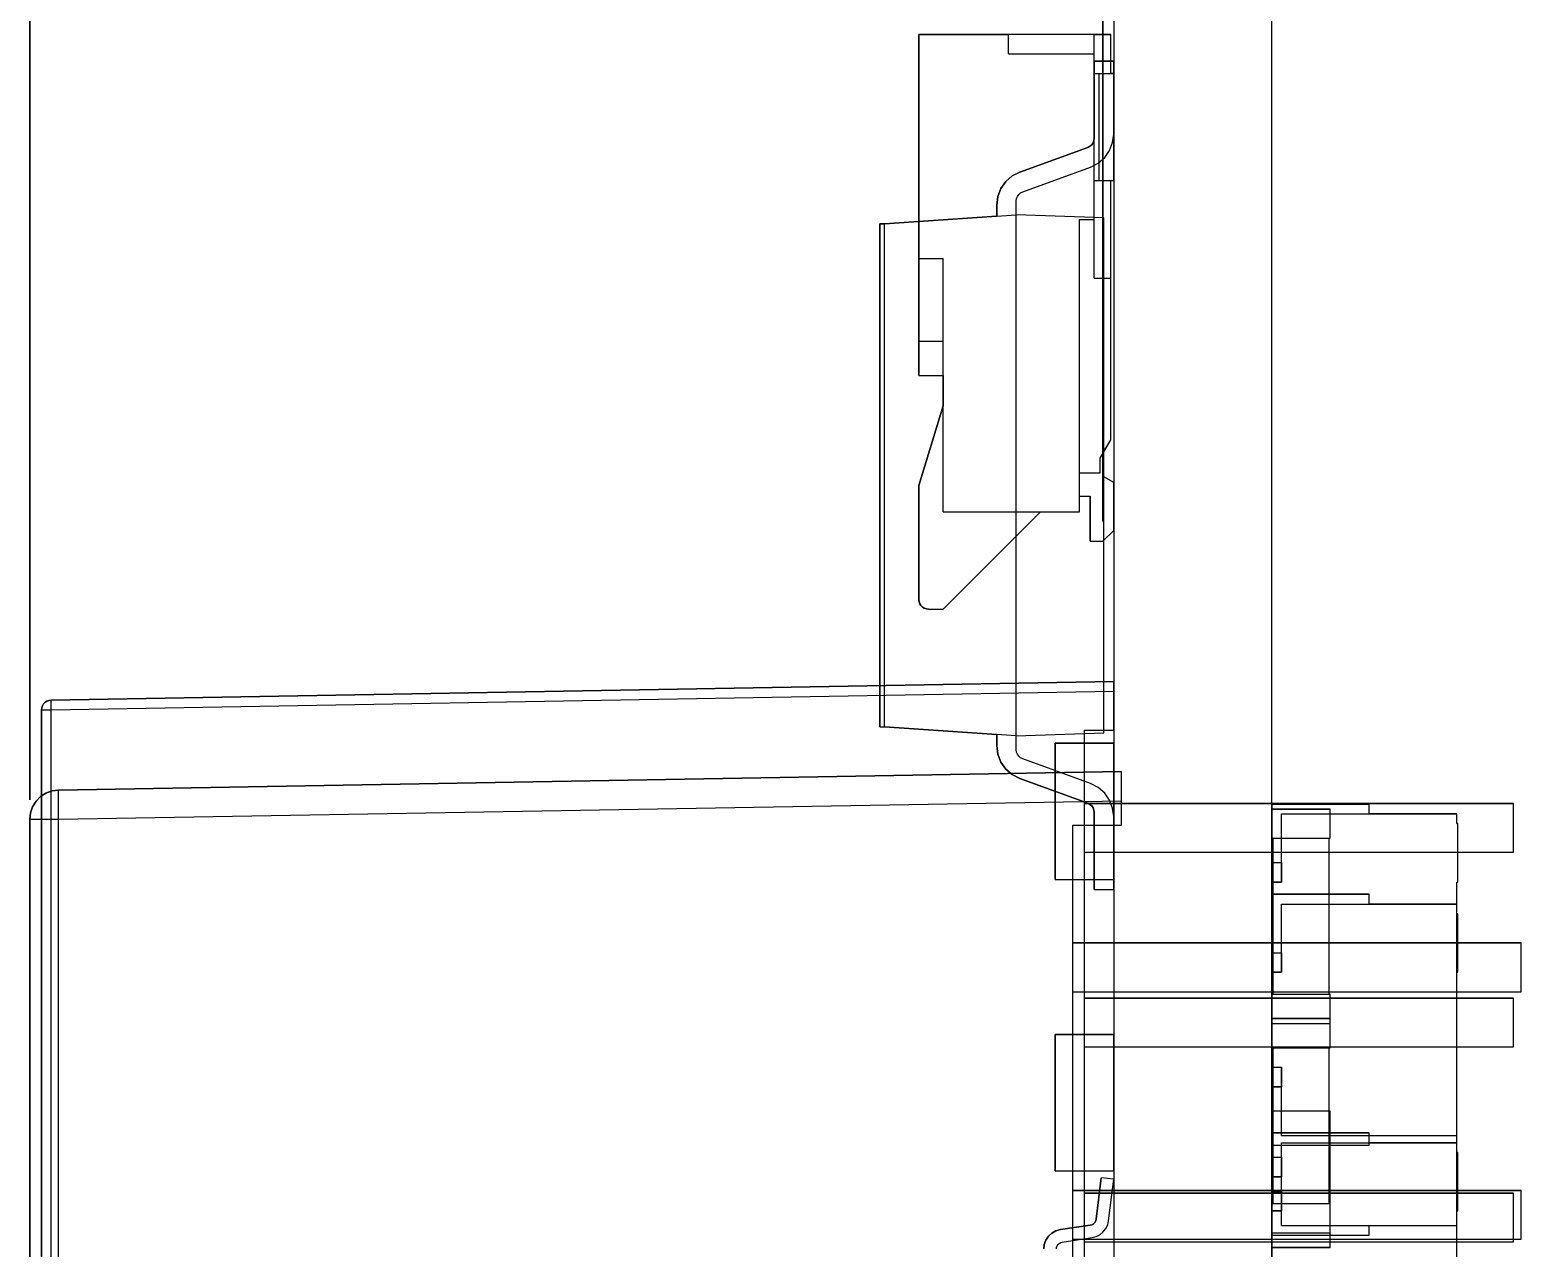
# Model space of a CAD drawing. Header units: inches. Extents: x 5 to 415, y -593 to 71.
# Drawn here: x 103.84 to 134.44, y -74.47 to -49.46 of the extents above; entities that cross this region are included whole.
import ezdxf

# ---------------------------------------------------------------- set-up
doc = ezdxf.new("R2010")
doc.units = ezdxf.units.IN
doc.header["$MEASUREMENT"] = 0

msp = doc.modelspace()

# ---------------------------------------------------------------- linework, layer by layer
at = {"color": 18, "true_color": 0x000000}
for p, q in [((103.844, -65.269), (103.844, -45.61)), ((103.844, -45.61), (103.844, -65.269)), ((125.864, -59.559), (125.864, -45.61)), ((125.864, -45.61), (125.864, -59.559)), ((126.084, -47.909), (126.084, -137.909)), ((129.326, -137.909), (129.326, -47.909)), ((123.924, -49.559), (122.084, -49.559)), ((122.084, -49.559), (122.084, -54.159)), ((122.084, -49.559), (123.924, -49.559)), ((122.084, -54.159), (122.084, -49.559)), ((125.684, -49.559), (123.924, -49.559)), ((123.924, -49.959), (123.924, -49.559)), ((125.684, -49.559), (123.924, -49.559)), ((126.024, -49.559), (125.684, -49.559)), ((125.684, -49.559), (126.024, -49.559)), ((125.684, -49.959), (125.684, -49.559)), ((126.024, -50.359), (126.024, -49.559)), ((126.024, -50.359), (126.024, -49.559)), ((123.924, -49.959), (125.684, -49.959)), ((125.684, -53.359), (125.684, -49.959)), ((125.684, -53.359), (125.684, -49.959)), ((126.084, -50.109), (125.684, -50.109)), ((125.684, -50.109), (125.684, -51.689)), ((125.684, -51.689), (125.684, -50.109)), ((125.684, -50.109), (126.084, -50.109)), ((126.084, -51.605), (126.084, -50.109)), ((126.084, -51.605), (126.084, -50.109)), ((125.684, -50.359), (125.784, -50.359)), ((125.784, -52.559), (125.784, -50.359)), ((125.784, -50.359), (126.084, -50.359)), ((126.084, -50.359), (126.024, -50.359)), ((126.084, -52.559), (126.084, -50.359)), ((126.084, -52.559), (126.084, -50.359)), ((125.684, -51.689), (125.678, -51.737)), ((125.678, -51.737), (125.684, -51.689)), ((126.062, -51.779), (126.084, -51.605)), ((126.062, -51.779), (126.084, -51.605)), ((125.552, -51.877), (124.158, -52.385)), ((124.158, -52.385), (125.552, -51.877)), ((125.596, -51.855), (125.552, -51.877)), ((125.552, -51.877), (125.596, -51.855)), ((125.632, -51.823), (125.596, -51.855)), ((125.596, -51.855), (125.632, -51.823)), ((125.66, -51.783), (125.632, -51.823)), ((125.632, -51.823), (125.66, -51.783)), ((125.678, -51.737), (125.66, -51.783)), ((125.66, -51.783), (125.678, -51.737)), ((125.9, -52.087), (126, -51.943)), ((125.9, -52.087), (126, -51.943)), ((126, -51.943), (126.062, -51.779)), ((126, -51.943), (126.062, -51.779)), ((124.216, -52.789), (125.61, -52.281)), ((124.216, -52.789), (125.61, -52.281)), ((125.61, -52.281), (125.766, -52.201)), ((125.61, -52.281), (125.766, -52.201)), ((125.766, -52.201), (125.9, -52.087)), ((125.766, -52.201), (125.9, -52.087)), ((123.868, -52.579), (123.768, -52.723)), ((123.768, -52.723), (123.868, -52.579)), ((124.002, -52.465), (123.868, -52.579)), ((123.868, -52.579), (124.002, -52.465)), ((124.158, -52.385), (124.002, -52.465)), ((124.002, -52.465), (124.158, -52.385)), ((125.684, -52.559), (125.784, -52.559)), ((125.784, -52.559), (126.084, -52.559)), ((126.024, -54.559), (126.024, -52.559)), ((126.024, -52.559), (126.084, -52.559)), ((126.024, -54.559), (126.024, -52.559)), ((123.706, -52.887), (123.684, -53.061)), ((123.684, -53.061), (123.706, -52.887)), ((123.768, -52.723), (123.706, -52.887)), ((123.706, -52.887), (123.768, -52.723)), ((124.084, -52.977), (124.09, -52.929)), ((124.084, -52.977), (124.09, -52.929)), ((124.09, -52.929), (124.108, -52.883)), ((124.09, -52.929), (124.108, -52.883)), ((124.108, -52.883), (124.136, -52.843)), ((124.108, -52.883), (124.136, -52.843)), ((124.136, -52.843), (124.172, -52.811)), ((124.136, -52.843), (124.172, -52.811)), ((124.172, -52.811), (124.216, -52.789)), ((124.172, -52.811), (124.216, -52.789)), ((123.684, -53.061), (123.684, -53.287)), ((123.684, -53.287), (123.684, -53.061)), ((124.084, -53.259), (124.084, -52.977)), ((124.084, -53.259), (124.084, -52.977)), ((121.384, -53.447), (121.284, -53.447)), ((121.284, -53.447), (121.284, -63.771)), ((121.284, -63.771), (121.284, -53.447)), ((121.284, -53.447), (121.384, -53.447)), ((121.384, -53.447), (124.084, -53.259)), ((123.684, -53.287), (121.384, -53.447)), ((121.384, -63.771), (121.384, -53.447)), ((125.884, -53.321), (124.084, -53.259)), ((124.084, -63.959), (124.084, -53.259)), ((125.884, -53.321), (124.084, -53.259)), ((125.384, -59.359), (125.384, -53.359)), ((125.384, -53.359), (125.684, -53.359)), ((125.684, -54.559), (125.684, -53.359)), ((125.884, -63.897), (125.884, -53.321)), ((125.884, -63.897), (125.884, -53.321)), ((122.084, -54.159), (122.084, -55.859)), ((122.084, -54.159), (122.584, -54.159)), ((122.084, -55.859), (122.084, -54.159)), ((122.584, -59.359), (122.584, -54.159)), ((125.684, -54.559), (126.024, -54.559)), ((126.024, -57.879), (126.024, -54.559)), ((126.024, -57.879), (126.024, -54.559)), ((122.084, -55.859), (122.084, -56.559)), ((122.084, -56.559), (122.084, -55.859)), ((122.584, -55.859), (122.084, -55.859)), ((122.084, -56.559), (122.584, -56.559)), ((122.084, -56.559), (122.584, -56.559)), ((122.584, -56.559), (122.584, -57.183)), ((122.584, -57.183), (122.084, -58.819)), ((122.084, -58.819), (122.584, -57.183)), ((125.804, -58.259), (126.024, -57.879)), ((125.884, -58.121), (126.024, -57.879)), ((125.884, -58.643), (125.884, -58.121)), ((125.884, -58.643), (125.884, -58.121)), ((125.804, -58.559), (125.804, -58.259)), ((125.384, -58.559), (125.804, -58.559)), ((126.084, -58.759), (125.884, -58.643)), ((126.084, -58.759), (125.884, -58.643)), ((122.084, -58.819), (122.084, -61.159)), ((122.084, -61.159), (122.084, -58.819)), ((125.384, -59.359), (125.384, -59.039)), ((125.384, -59.039), (125.604, -59.039)), ((125.384, -59.039), (125.604, -59.039)), ((125.604, -59.039), (125.604, -59.959)), ((125.604, -59.959), (125.604, -59.039)), ((126.084, -59.739), (126.084, -58.759)), ((126.084, -59.739), (126.084, -58.759)), ((122.584, -61.359), (124.584, -59.359)), ((122.584, -59.359), (125.384, -59.359)), ((122.584, -61.359), (124.584, -59.359)), ((124.584, -59.359), (125.384, -59.359)), ((125.604, -59.959), (125.864, -59.959)), ((125.604, -59.959), (125.864, -59.959)), ((125.864, -59.959), (126.084, -59.739)), ((125.864, -59.959), (126.084, -59.739)), ((122.084, -61.159), (122.09, -61.203)), ((122.09, -61.203), (122.084, -61.159)), ((122.09, -61.203), (122.104, -61.245)), ((122.104, -61.245), (122.09, -61.203)), ((122.104, -61.245), (122.128, -61.283)), ((122.128, -61.283), (122.104, -61.245)), ((122.128, -61.283), (122.16, -61.315)), ((122.16, -61.315), (122.128, -61.283)), ((122.16, -61.315), (122.198, -61.339)), ((122.198, -61.339), (122.16, -61.315)), ((122.198, -61.339), (122.24, -61.353)), ((122.24, -61.353), (122.198, -61.339)), ((122.24, -61.353), (122.284, -61.359)), ((122.284, -61.359), (122.24, -61.353)), ((122.284, -61.359), (122.584, -61.359)), ((122.284, -61.359), (122.584, -61.359)), ((126.084, -62.843), (104.28, -63.225)), ((104.28, -63.225), (126.084, -62.843)), ((126.084, -63.843), (126.084, -62.843)), ((126.084, -62.851), (126.084, -62.843)), ((126.084, -62.867), (126.084, -62.851)), ((126.084, -62.891), (126.084, -62.867)), ((126.084, -62.925), (126.084, -62.891)), ((126.084, -62.963), (126.084, -62.925)), ((126.084, -63.003), (126.084, -62.963)), ((126.084, -63.023), (126.084, -63.003)), ((126.084, -63.043), (126.084, -63.023)), ((104.104, -63.339), (104.088, -63.381)), ((104.088, -63.381), (104.104, -63.339)), ((104.126, -63.301), (104.104, -63.339)), ((104.104, -63.339), (104.126, -63.301)), ((104.158, -63.269), (104.126, -63.301)), ((104.126, -63.301), (104.158, -63.269)), ((104.194, -63.245), (104.158, -63.269)), ((104.158, -63.269), (104.194, -63.245)), ((104.236, -63.231), (104.194, -63.245)), ((104.194, -63.245), (104.236, -63.231)), ((104.28, -63.225), (104.236, -63.231)), ((104.236, -63.231), (104.28, -63.225)), ((104.28, -63.425), (126.084, -63.043)), ((104.28, -63.229), (104.28, -63.225)), ((104.28, -63.245), (104.28, -63.229)), ((104.28, -63.269), (104.28, -63.245)), ((104.28, -63.299), (104.28, -63.269)), ((104.28, -63.337), (104.28, -63.299)), ((104.28, -63.381), (104.28, -63.337)), ((126.084, -63.843), (126.084, -63.043)), ((104.088, -63.381), (104.084, -63.425)), ((104.084, -63.425), (104.088, -63.381)), ((104.084, -63.425), (104.084, -86.063)), ((104.084, -86.063), (104.084, -63.425)), ((104.084, -63.425), (104.088, -63.425)), ((104.088, -63.425), (104.104, -63.425)), ((104.104, -63.425), (104.126, -63.425)), ((104.126, -63.425), (104.158, -63.425)), ((104.158, -63.425), (104.194, -63.425)), ((104.194, -63.425), (104.236, -63.425)), ((104.236, -63.425), (104.28, -63.425)), ((104.28, -63.425), (104.28, -63.381)), ((104.28, -86.063), (104.28, -63.425)), ((121.284, -63.771), (121.384, -63.771)), ((121.284, -63.771), (121.384, -63.771)), ((121.384, -63.771), (123.684, -63.931)), ((124.084, -63.959), (121.384, -63.771)), ((123.684, -63.931), (123.684, -64.157)), ((123.684, -64.157), (123.684, -63.931)), ((124.084, -63.959), (125.884, -63.897)), ((124.084, -63.959), (125.884, -63.897)), ((125.484, -65.343), (125.484, -63.843)), ((125.484, -63.843), (126.084, -63.843)), ((125.484, -63.843), (126.084, -63.843)), ((125.484, -85.643), (125.484, -63.843)), ((123.684, -64.157), (123.706, -64.331)), ((123.706, -64.331), (123.684, -64.157)), ((124.084, -64.241), (124.084, -63.959)), ((124.084, -64.241), (124.084, -63.959)), ((124.09, -64.289), (124.084, -64.241)), ((124.09, -64.289), (124.084, -64.241)), ((126.084, -64.109), (124.884, -64.109)), ((124.884, -64.109), (124.884, -66.909)), ((124.884, -64.109), (126.084, -64.109)), ((124.884, -66.909), (124.884, -64.109)), ((126.084, -66.909), (126.084, -64.109)), ((126.084, -66.909), (126.084, -64.109)), ((123.706, -64.331), (123.768, -64.495)), ((123.768, -64.495), (123.706, -64.331)), ((123.768, -64.495), (123.868, -64.639)), ((123.868, -64.639), (123.768, -64.495)), ((124.108, -64.335), (124.09, -64.289)), ((124.108, -64.335), (124.09, -64.289)), ((124.136, -64.375), (124.108, -64.335)), ((124.136, -64.375), (124.108, -64.335)), ((124.172, -64.407), (124.136, -64.375)), ((124.172, -64.407), (124.136, -64.375)), ((124.216, -64.429), (124.172, -64.407)), ((124.216, -64.429), (124.172, -64.407)), ((125.61, -64.937), (124.216, -64.429)), ((125.61, -64.937), (124.216, -64.429)), ((126.244, -64.689), (104.434, -65.069)), ((104.434, -65.069), (126.244, -64.689)), ((123.868, -64.639), (124.002, -64.753)), ((124.002, -64.753), (123.868, -64.639)), ((124.002, -64.753), (124.158, -64.833)), ((124.158, -64.833), (124.002, -64.753)), ((124.158, -64.833), (125.552, -65.341)), ((125.552, -65.341), (124.158, -64.833)), ((126.244, -65.289), (126.244, -64.689)), ((126.244, -64.707), (126.244, -64.689)), ((126.244, -64.757), (126.244, -64.707)), ((126.244, -64.833), (126.244, -64.757)), ((126.244, -64.929), (126.244, -64.833)), ((104.176, -65.133), (104.066, -65.205)), ((104.066, -65.205), (104.176, -65.133)), ((104.302, -65.087), (104.176, -65.133)), ((104.176, -65.133), (104.302, -65.087)), ((104.434, -65.069), (104.302, -65.087)), ((104.302, -65.087), (104.434, -65.069)), ((104.43, -65.129), (104.432, -65.085)), ((104.43, -65.201), (104.43, -65.129)), ((104.432, -65.085), (104.434, -65.069)), ((125.766, -65.017), (125.61, -64.937)), ((125.766, -65.017), (125.61, -64.937)), ((125.9, -65.131), (125.766, -65.017)), ((125.9, -65.131), (125.766, -65.017)), ((126, -65.275), (125.9, -65.131)), ((126, -65.275), (125.9, -65.131)), ((126.244, -65.043), (126.244, -64.929)), ((126.244, -65.163), (126.244, -65.043)), ((126.244, -65.227), (126.244, -65.163)), ((103.902, -65.411), (103.858, -65.537)), ((103.858, -65.537), (103.902, -65.411)), ((103.972, -65.299), (103.902, -65.411)), ((103.902, -65.411), (103.972, -65.299)), ((104.066, -65.205), (103.972, -65.299)), ((103.972, -65.299), (104.066, -65.205)), ((104.43, -65.295), (104.43, -65.201)), ((104.43, -65.409), (104.43, -65.295)), ((104.432, -65.537), (104.43, -65.409)), ((104.434, -65.669), (126.244, -65.289)), ((134.284, -65.343), (125.484, -65.343)), ((125.484, -65.343), (134.284, -65.343)), ((125.552, -65.341), (125.596, -65.363)), ((125.596, -65.363), (125.552, -65.341)), ((125.596, -65.363), (125.632, -65.395)), ((125.632, -65.395), (125.596, -65.363)), ((125.632, -65.395), (125.66, -65.435)), ((125.66, -65.435), (125.632, -65.395)), ((125.66, -65.435), (125.678, -65.481)), ((125.678, -65.481), (125.66, -65.435)), ((125.678, -65.481), (125.684, -65.529)), ((125.684, -65.529), (125.678, -65.481)), ((126.062, -65.439), (126, -65.275)), ((126.062, -65.439), (126, -65.275)), ((126.084, -65.613), (126.062, -65.439)), ((126.084, -65.613), (126.062, -65.439)), ((126.244, -65.289), (126.244, -65.227)), ((126.244, -65.789), (126.244, -65.289)), ((126.244, -65.789), (126.244, -65.289)), ((131.326, -65.359), (129.326, -65.359)), ((129.326, -65.359), (129.326, -66.559)), ((129.326, -65.359), (131.326, -65.359)), ((129.326, -66.559), (129.326, -65.359)), ((130.526, -65.459), (129.326, -65.459)), ((129.326, -65.459), (129.326, -66.059)), ((129.326, -66.059), (129.326, -65.459)), ((129.326, -65.459), (130.526, -65.459)), ((130.526, -66.059), (130.526, -65.459)), ((130.526, -66.059), (130.526, -65.459)), ((131.326, -65.559), (131.326, -65.359)), ((131.326, -65.559), (131.326, -65.359)), ((134.284, -66.343), (134.284, -65.343)), ((134.284, -66.343), (134.284, -65.343)), ((103.858, -65.537), (103.844, -65.669)), ((103.844, -65.669), (103.858, -65.537)), ((103.844, -65.669), (103.844, -107.309)), ((103.844, -107.309), (103.844, -65.669)), ((103.858, -65.669), (103.844, -65.669)), ((103.858, -65.669), (103.902, -65.669)), ((103.902, -65.669), (103.972, -65.669)), ((103.972, -65.669), (104.066, -65.669)), ((104.066, -65.669), (104.176, -65.669)), ((104.176, -65.669), (104.302, -65.669)), ((104.302, -65.669), (104.434, -65.669)), ((104.434, -65.669), (104.432, -65.537)), ((104.434, -107.309), (104.434, -65.669)), ((125.244, -68.209), (125.244, -65.789)), ((125.244, -65.789), (126.244, -65.789)), ((125.244, -65.789), (126.244, -65.789)), ((125.244, -107.189), (125.244, -65.789)), ((125.684, -65.529), (125.684, -67.109)), ((125.684, -67.109), (125.684, -65.529)), ((126.084, -67.109), (126.084, -65.613)), ((126.084, -67.109), (126.084, -65.613)), ((129.526, -66.959), (129.526, -65.559)), ((129.526, -65.559), (133.126, -65.559)), ((133.126, -65.559), (131.326, -65.559)), ((133.126, -65.759), (133.126, -65.559)), ((133.126, -65.759), (133.126, -65.559)), ((133.146, -65.759), (133.126, -65.759)), ((133.126, -65.759), (133.146, -65.759)), ((133.146, -66.959), (133.146, -65.759)), ((133.146, -66.959), (133.146, -65.759)), ((129.326, -66.059), (129.346, -66.059)), ((129.326, -66.059), (130.526, -66.059)), ((129.346, -66.059), (129.346, -69.259)), ((129.346, -69.259), (129.346, -66.059)), ((130.506, -69.259), (130.506, -66.059)), ((130.506, -66.059), (130.526, -66.059)), ((130.506, -69.259), (130.506, -66.059)), ((125.484, -69.343), (125.484, -66.343)), ((125.484, -66.343), (134.284, -66.343)), ((125.484, -66.343), (134.284, -66.343)), ((129.326, -66.559), (129.526, -66.559)), ((129.326, -66.559), (129.526, -66.559)), ((129.526, -66.559), (129.526, -66.959)), ((124.884, -66.909), (126.084, -66.909)), ((124.884, -66.909), (126.084, -66.909)), ((129.526, -66.959), (129.326, -66.959)), ((129.326, -66.959), (129.326, -70.759)), ((129.326, -70.759), (129.326, -66.959)), ((129.326, -66.959), (129.526, -66.959)), ((133.126, -72.159), (133.126, -66.959)), ((133.126, -66.959), (133.146, -66.959)), ((133.126, -66.959), (133.146, -66.959)), ((133.126, -72.159), (133.126, -66.959)), ((125.684, -67.109), (126.084, -67.109)), ((125.684, -67.109), (126.084, -67.109)), ((131.326, -67.209), (129.326, -67.209)), ((129.326, -67.209), (129.326, -68.409)), ((129.326, -67.209), (131.326, -67.209)), ((129.326, -68.409), (129.326, -67.209)), ((131.326, -67.409), (131.326, -67.209)), ((131.326, -67.409), (131.326, -67.209)), ((129.526, -68.809), (129.526, -67.409)), ((129.526, -67.409), (133.126, -67.409)), ((133.126, -67.409), (131.326, -67.409)), ((133.126, -67.609), (133.126, -67.409)), ((133.126, -67.609), (133.126, -67.409)), ((133.146, -67.609), (133.126, -67.609)), ((133.126, -67.609), (133.146, -67.609)), ((133.146, -68.809), (133.146, -67.609)), ((133.146, -68.809), (133.146, -67.609)), ((134.444, -68.209), (125.244, -68.209)), ((125.244, -68.209), (134.444, -68.209)), ((134.444, -69.209), (134.444, -68.209)), ((134.444, -69.209), (134.444, -68.209)), ((129.326, -68.409), (129.526, -68.409)), ((129.326, -68.409), (129.526, -68.409)), ((129.526, -68.409), (129.526, -68.809)), ((129.526, -68.809), (129.326, -68.809)), ((129.326, -68.809), (129.326, -72.609)), ((129.326, -72.609), (129.326, -68.809)), ((129.326, -68.809), (129.526, -68.809)), ((133.126, -74.009), (133.126, -68.809)), ((133.126, -68.809), (133.146, -68.809)), ((133.126, -68.809), (133.146, -68.809)), ((133.126, -74.009), (133.126, -68.809)), ((125.244, -73.289), (125.244, -69.209)), ((125.244, -69.209), (134.444, -69.209)), ((125.244, -69.209), (134.444, -69.209)), ((134.284, -69.343), (125.484, -69.343)), ((125.484, -69.343), (134.284, -69.343)), ((129.346, -69.259), (129.326, -69.259)), ((129.326, -69.259), (129.326, -69.859)), ((129.326, -69.859), (129.326, -69.259)), ((129.326, -69.259), (130.526, -69.259)), ((130.526, -69.259), (130.506, -69.259)), ((130.526, -69.859), (130.526, -69.259)), ((130.526, -69.859), (130.526, -69.259)), ((134.284, -70.343), (134.284, -69.343)), ((134.284, -70.343), (134.284, -69.343)), ((130.526, -69.759), (129.326, -69.759)), ((129.326, -69.759), (129.326, -70.359)), ((129.326, -70.359), (129.326, -69.759)), ((129.326, -69.759), (130.526, -69.759)), ((130.526, -70.359), (130.526, -69.759)), ((130.526, -70.359), (130.526, -69.759)), ((129.326, -69.859), (130.526, -69.859)), ((129.326, -69.859), (130.526, -69.859)), ((126.084, -70.089), (124.884, -70.089)), ((124.884, -70.089), (124.884, -72.889)), ((124.884, -70.089), (126.084, -70.089)), ((124.884, -72.889), (124.884, -70.089)), ((125.484, -73.343), (125.484, -70.343)), ((125.484, -70.343), (134.284, -70.343)), ((125.484, -70.343), (134.284, -70.343)), ((126.084, -72.889), (126.084, -70.089)), ((126.084, -72.889), (126.084, -70.089)), ((129.326, -70.359), (129.346, -70.359)), ((129.326, -70.359), (130.526, -70.359)), ((129.346, -70.359), (129.346, -73.559)), ((129.346, -73.559), (129.346, -70.359)), ((130.506, -73.559), (130.506, -70.359)), ((130.506, -70.359), (130.526, -70.359)), ((130.506, -73.559), (130.506, -70.359)), ((129.326, -70.759), (129.526, -70.759)), ((129.326, -70.759), (129.526, -70.759)), ((129.526, -70.759), (129.526, -71.159)), ((129.526, -72.159), (129.526, -70.759)), ((129.526, -71.159), (129.326, -71.159)), ((129.326, -71.159), (129.326, -72.359)), ((129.326, -71.159), (129.526, -71.159)), ((129.326, -72.359), (129.326, -71.159)), ((130.526, -71.659), (129.326, -71.659)), ((129.326, -71.659), (129.326, -74.459)), ((130.526, -71.659), (129.326, -71.659)), ((129.326, -74.459), (129.326, -71.659)), ((130.526, -74.459), (130.526, -71.659)), ((130.526, -74.459), (130.526, -71.659)), ((131.326, -72.109), (129.326, -72.109)), ((129.326, -72.109), (129.326, -73.309)), ((129.326, -72.109), (131.326, -72.109)), ((129.326, -73.309), (129.326, -72.109)), ((129.526, -72.159), (133.126, -72.159)), ((131.326, -72.309), (131.326, -72.109)), ((131.326, -72.309), (131.326, -72.109)), ((131.326, -72.359), (131.326, -72.159)), ((131.326, -72.159), (133.126, -72.159)), ((131.326, -72.359), (131.326, -72.159)), ((129.326, -72.359), (131.326, -72.359)), ((129.326, -72.359), (131.326, -72.359)), ((129.526, -73.709), (129.526, -72.309)), ((129.526, -72.309), (133.126, -72.309)), ((133.126, -72.309), (131.326, -72.309)), ((133.126, -72.509), (133.126, -72.309)), ((133.126, -72.509), (133.126, -72.309)), ((133.146, -72.509), (133.126, -72.509)), ((133.126, -72.509), (133.146, -72.509)), ((133.146, -73.709), (133.146, -72.509)), ((133.146, -73.709), (133.146, -72.509)), ((129.326, -72.609), (129.526, -72.609)), ((129.326, -72.609), (129.526, -72.609)), ((129.526, -72.609), (129.526, -73.009)), ((129.526, -74.009), (129.526, -72.609)), ((124.884, -72.889), (126.084, -72.889)), ((124.884, -72.889), (126.084, -72.889)), ((125.826, -73.027), (125.722, -73.879)), ((125.722, -73.879), (125.826, -73.027)), ((126.084, -73.059), (125.826, -73.027)), ((126.084, -73.059), (125.826, -73.027)), ((125.98, -73.911), (126.084, -73.059)), ((125.98, -73.911), (126.084, -73.059)), ((129.526, -73.009), (129.326, -73.009)), ((129.326, -73.009), (129.326, -74.209)), ((129.326, -73.009), (129.526, -73.009)), ((129.326, -74.209), (129.326, -73.009)), ((134.444, -73.289), (125.244, -73.289)), ((125.244, -73.289), (134.444, -73.289)), ((134.284, -73.343), (125.484, -73.343)), ((125.484, -73.343), (134.284, -73.343)), ((129.326, -73.309), (129.526, -73.309)), ((129.326, -73.309), (129.526, -73.309)), ((129.526, -73.309), (129.526, -73.709)), ((134.284, -74.343), (134.284, -73.343)), ((134.284, -74.343), (134.284, -73.343)), ((134.444, -74.289), (134.444, -73.289)), ((134.444, -74.289), (134.444, -73.289)), ((129.346, -73.559), (129.326, -73.559)), ((129.326, -73.559), (129.326, -74.159)), ((129.326, -74.159), (129.326, -73.559)), ((129.326, -73.559), (130.526, -73.559)), ((129.526, -73.709), (129.326, -73.709)), ((129.326, -73.709), (129.326, -77.509)), ((129.326, -77.509), (129.326, -73.709)), ((129.326, -73.709), (129.526, -73.709)), ((130.526, -73.559), (130.506, -73.559)), ((130.526, -74.159), (130.526, -73.559)), ((130.526, -74.159), (130.526, -73.559)), ((133.126, -78.909), (133.126, -73.709)), ((133.126, -73.709), (133.146, -73.709)), ((133.126, -73.709), (133.146, -73.709)), ((133.126, -78.909), (133.126, -73.709)), ((125.604, -74.001), (124.99, -74.093)), ((124.99, -74.093), (125.604, -74.001)), ((125.632, -73.993), (125.604, -74.001)), ((125.604, -74.001), (125.632, -73.993)), ((125.66, -73.979), (125.632, -73.993)), ((125.632, -73.993), (125.66, -73.979)), ((125.682, -73.961), (125.66, -73.979)), ((125.66, -73.979), (125.682, -73.961)), ((125.702, -73.937), (125.682, -73.961)), ((125.682, -73.961), (125.702, -73.937)), ((125.714, -73.909), (125.702, -73.937)), ((125.702, -73.937), (125.714, -73.909)), ((125.722, -73.879), (125.714, -73.909)), ((125.714, -73.909), (125.722, -73.879)), ((125.922, -74.073), (125.96, -73.995)), ((125.922, -74.073), (125.96, -73.995)), ((125.96, -73.995), (125.98, -73.911)), ((125.96, -73.995), (125.98, -73.911)), ((129.526, -74.009), (133.126, -74.009)), ((131.326, -74.209), (131.326, -74.009)), ((131.326, -74.009), (133.126, -74.009)), ((131.326, -74.209), (131.326, -74.009)), ((124.692, -74.307), (124.66, -74.395)), ((124.66, -74.395), (124.692, -74.307)), ((124.746, -74.229), (124.692, -74.307)), ((124.692, -74.307), (124.746, -74.229)), ((124.816, -74.165), (124.746, -74.229)), ((124.746, -74.229), (124.816, -74.165)), ((124.898, -74.119), (124.816, -74.165)), ((124.816, -74.165), (124.898, -74.119)), ((124.99, -74.093), (124.898, -74.119)), ((124.898, -74.119), (124.99, -74.093)), ((124.996, -74.359), (125.028, -74.351)), ((124.996, -74.359), (125.028, -74.351)), ((125.028, -74.351), (125.642, -74.257)), ((125.028, -74.351), (125.642, -74.257)), ((125.244, -78.369), (125.244, -74.289)), ((125.244, -74.289), (134.444, -74.289)), ((125.244, -74.289), (134.444, -74.289)), ((125.484, -78.943), (125.484, -74.343)), ((125.484, -74.343), (134.284, -74.343)), ((125.484, -74.343), (134.284, -74.343)), ((125.642, -74.257), (125.726, -74.235)), ((125.642, -74.257), (125.726, -74.235)), ((125.726, -74.235), (125.802, -74.197)), ((125.726, -74.235), (125.802, -74.197)), ((125.802, -74.197), (125.87, -74.141)), ((125.802, -74.197), (125.87, -74.141)), ((125.87, -74.141), (125.922, -74.073)), ((125.87, -74.141), (125.922, -74.073)), ((129.326, -74.159), (130.526, -74.159)), ((129.326, -74.159), (130.526, -74.159)), ((129.326, -74.209), (131.326, -74.209)), ((129.326, -74.209), (131.326, -74.209)), ((124.66, -74.395), (124.648, -74.489)), ((124.648, -74.489), (124.66, -74.395)), ((124.908, -74.489), (124.912, -74.457)), ((124.908, -74.489), (124.912, -74.457)), ((124.912, -74.457), (124.924, -74.425)), ((124.912, -74.457), (124.924, -74.425)), ((124.924, -74.425), (124.942, -74.397)), ((124.924, -74.425), (124.942, -74.397)), ((124.942, -74.397), (124.968, -74.375)), ((124.942, -74.397), (124.968, -74.375)), ((124.968, -74.375), (124.996, -74.359)), ((124.968, -74.375), (124.996, -74.359)), ((129.326, -74.459), (130.526, -74.459)), ((130.526, -74.459), (129.326, -74.459))]:
    msp.add_line(p, q, dxfattribs=at)

doc.saveas('drawing.dxf')
